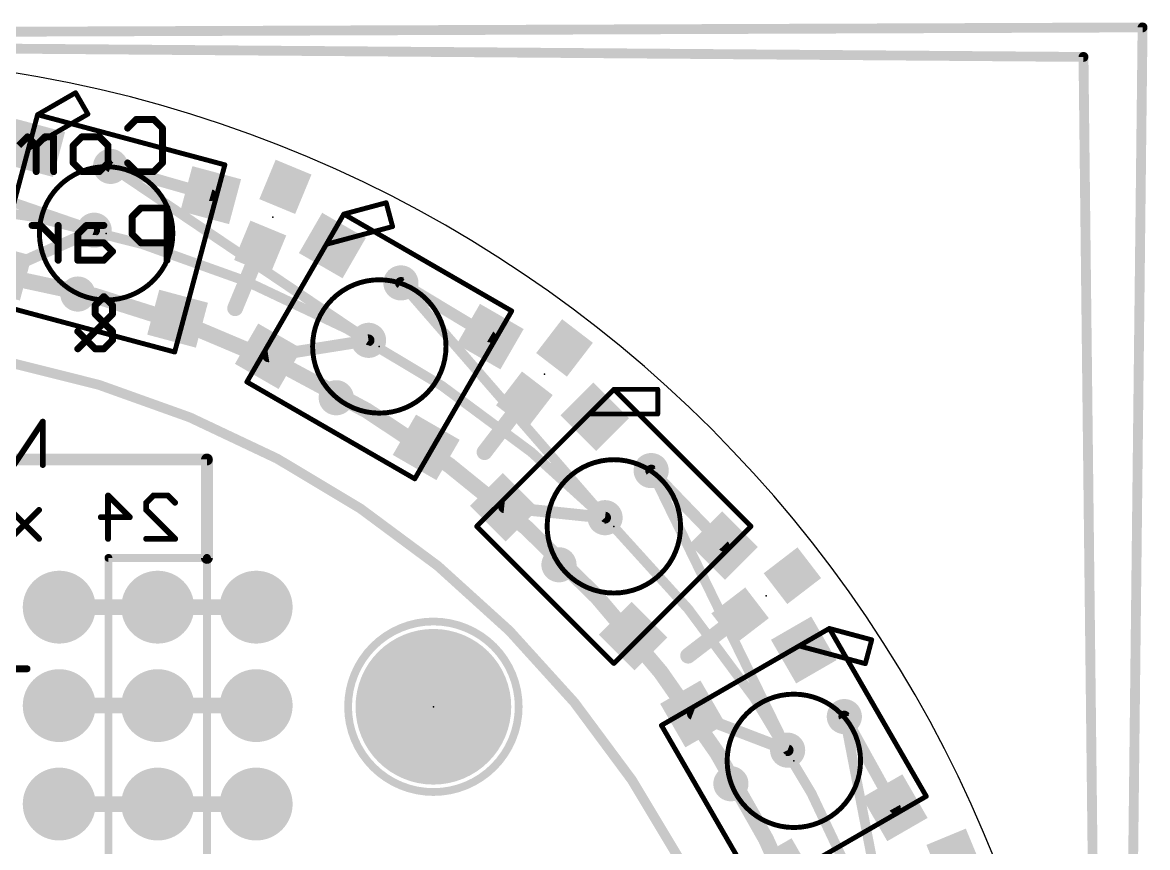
# Model space of a CAD drawing. Extents: x -33.4 to 34.4, y -34.2 to 33.7.
# Drawn here: x 5.4 to 34.42, y 12.37 to 33.66 of the extents above; entities that cross this region are included whole.
import ezdxf

# ---------------------------------------------------------------- set-up
doc = ezdxf.new("R2010")
doc.units = 0
for name, color, linetype in [('1', 12, 'CONTINUOUS'), ('16', 132, 'CONTINUOUS'), ('17', 110, 'CONTINUOUS'), ('18', 110, 'CONTINUOUS'), ('20', 53, 'CONTINUOUS'), ('21', 40, 'CONTINUOUS'), ('22', 6, 'CONTINUOUS'), ('23', 40, 'CONTINUOUS')]:
    doc.layers.add(name, color=color, linetype=linetype)

# ---------------------------------------------------------------- blocks, each defined once
blk = doc.blocks.new('RECT')
blk.add_solid([(-0.5, -0.5), (0.5, -0.5), (-0.5, 0.5), (0.5, 0.5)])
blk = doc.blocks.new('ROUNDP')
at = {"const_width": 0.5}
blk.add_lwpolyline([(0, -0.25, 1), (0, 0.25, 1), (0, -0.25)], format="xyb", dxfattribs=at)
blk = doc.blocks.new('ROUNDV')
at = {"const_width": 0.5}
blk.add_lwpolyline([(0, -0.25, 1), (0, 0.25, 1), (0, -0.25)], format="xyb", dxfattribs=at)

msp = doc.modelspace()

# ---------------------------------------------------------------- linework, layer by layer
at = {"layer": '1'}
for points, const_width in [([(32.766, 32.766), (-33.02, 33.274)], 0.254), ([(33.528, -34.036), (32.766, 32.766)], 0.254), ([(10.257, 29.2001), (7.6738, 29.9423)], 0.3048), ([(4.8631, 27.229), (7.252, 28.2956)], 0.3048), ([(11.1783, 26.9865), (11.5332, 27.8438)], 0.4064), ([(10.8867, 26.2827), (11.1783, 26.9865)], 0.4064), ([(17.4652, 25.5506), (15.162, 26.9359)], 0.3048), ([(11.7448, 25.0427), (14.3281, 25.4544)], 0.3048), ([(17.782, 23.1739), (18.3469, 23.9101)], 0.4064), ([(17.318, 22.5694), (17.782, 23.1739)], 0.4064), ([(23.4829, 20.1595), (21.6169, 22.0937)], 0.3048), ([(17.8261, 21.1495), (20.428, 20.8785)], 0.3048), ([(6.35, 18.57), (8.89, 18.57)], 0.4064), ([(8.89, 18.57), (11.43, 18.57)], 0.4064), ([(23.1739, 17.782), (23.9101, 18.3469)], 0.4064), ([(22.5694, 17.318), (23.1739, 17.782)], 0.4064), ([(8.89, 16.03), (6.35, 16.03)], 0.4064), ([(11.43, 16.03), (8.89, 16.03)], 0.4064), ([(22.6927, 15.8152), (25.1358, 14.8801)], 0.3048), ([(26.5986, 15.746), (27.9006, 13.3948)], 0.3048), ([(6.35, 13.49), (8.89, 13.49)], 0.4064), ([(8.89, 13.49), (11.43, 13.49)], 0.4064)]:
    msp.add_lwpolyline(points, dxfattribs=dict(at, const_width=const_width))
for points, const_width in [([(32.8295, 32.7667, 1), (32.7025, 32.7653)], 0.127), ([(32.7655, 32.7025, 1), (32.7665, 32.8295)], 0.127), ([(7.6949, 30.0155, 1), (7.6528, 29.869)], 0.1524), ([(29.2, 0, 0.4142), (0, 29.2)], 0.254), ([(10.236, 29.1269, 1), (10.2781, 29.2734)], 0.1524), ([(7.283, 28.226, 1), (7.2209, 28.3652)], 0.1524), ([(11.6271, 27.8049, 1), (11.4393, 27.8827)], 0.2032), ([(11.0844, 27.0253, 1), (11.2722, 26.9476)], 0.2032), ([(11.2722, 26.9476, 1), (11.0844, 27.0254)], 0.2032), ([(15.2013, 27.0012, 1), (15.1227, 26.8706)], 0.1524), ([(10.7928, 26.3215, 1), (10.9806, 26.2438)], 0.2032), ([(14.3401, 25.3791, 1), (14.3161, 25.5296)], 0.1524), ([(17.4259, 25.4853, 1), (17.5044, 25.6159)], 0.1524), ([(25.4, 0, 0.4142), (0, 25.4)], 0.254), ([(11.7328, 25.1179, 1), (11.7568, 24.9674)], 0.1524), ([(18.4275, 23.8482, 1), (18.2663, 23.9719)], 0.2032), ([(17.7014, 23.2358, 1), (17.8626, 23.1121)], 0.2032), ([(17.8626, 23.1121, 1), (17.7014, 23.2358)], 0.2032), ([(17.2374, 22.6313, 1), (17.3986, 22.5076)], 0.2032), ([(21.6718, 22.1466, 1), (21.5621, 22.0408)], 0.1524), ([(17.834, 21.2253, 1), (17.8182, 21.0737)], 0.1524), ([(20.4201, 20.8028, 1), (20.4358, 20.9543)], 0.1524), ([(23.4281, 20.1066, 1), (23.5378, 20.2125)], 0.1524), ([(6.35, 18.6716, 1), (6.35, 18.4684)], 0.2032), ([(8.89, 18.6716, 1), (8.89, 18.4684)], 0.2032), ([(8.89, 18.4684, 1), (8.89, 18.6716)], 0.2032), ([(11.43, 18.4684, 1), (11.43, 18.6716)], 0.2032), ([(23.9719, 18.2663, 1), (23.8482, 18.4275)], 0.2032), ([(23.1121, 17.8626, 1), (23.2358, 17.7014)], 0.2032), ([(23.2358, 17.7014, 1), (23.1121, 17.8626)], 0.2032), ([(22.5076, 17.3986, 1), (22.6313, 17.2374)], 0.2032), ([(6.35, 16.1316, 1), (6.35, 15.9284)], 0.2032), ([(8.89, 16.1316, 1), (8.89, 15.9284)], 0.2032), ([(8.89, 15.9284, 1), (8.89, 16.1316)], 0.2032), ([(11.43, 15.9284, 1), (11.43, 16.1316)], 0.2032), ([(22.7199, 15.8863, 1), (22.6654, 15.744)], 0.1524), ([(26.6653, 15.7829, 1), (26.532, 15.7091)], 0.1524), ([(25.1086, 14.8089, 1), (25.1631, 14.9512)], 0.1524), ([(6.35, 13.5916, 1), (6.35, 13.3884)], 0.2032), ([(8.89, 13.5916, 1), (8.89, 13.3884)], 0.2032), ([(8.89, 13.3884, 1), (8.89, 13.5916)], 0.2032), ([(11.43, 13.3884, 1), (11.43, 13.5916)], 0.2032), ([(27.8339, 13.3579, 1), (27.9672, 13.4318)], 0.1524)]:
    msp.add_lwpolyline(points, format="xyb", dxfattribs=dict(at, const_width=const_width))
at = {"layer": '16', "const_width": 0.254}
for points in [[(34.29, 33.528), (-32.512, 33.274)], [(33.528, -33.782), (34.29, 33.528)], [(-0.3371, 30.9082), (7.252, 28.2956)], [(7.6738, 29.9423), (14.3281, 25.4544)], [(15.162, 26.9359), (20.428, 20.8785)], [(21.6169, 22.0937), (25.1358, 14.8801)], [(26.5986, 15.746), (28.1305, 7.8674)]]:
    msp.add_lwpolyline(points, dxfattribs=at)
at = {"layer": '16'}
for points, const_width in [([(34.3535, 33.5273, 1), (34.2265, 33.5287)], 0.127), ([(34.2902, 33.4645, 1), (34.2898, 33.5915)], 0.127), ([(7.7094, 29.9949, 1), (7.6383, 29.8896)], 0.127), ([(7.2313, 28.2356, 1), (7.2726, 28.3556)], 0.127), ([(27.5085, 0.3, 0.4206), (-0.3001, 27.5079)], 0.4064), ([(15.2099, 26.9776, 1), (15.1141, 26.8943)], 0.127), ([(14.2926, 25.4017, 1), (14.3636, 25.507)], 0.127), ([(21.674, 22.1215, 1), (21.5599, 22.0658)], 0.127), ([(20.38, 20.8369, 1), (20.4759, 20.9202)], 0.127), ([(26.661, 15.7581, 1), (26.5363, 15.7338)], 0.127), ([(25.0788, 14.8522, 1), (25.1929, 14.9079)], 0.127)]:
    msp.add_lwpolyline(points, format="xyb", dxfattribs=dict(at, const_width=const_width))
at = {"layer": '20'}
msp.add_arc((0, 0), 32.766, 0, 90, dxfattribs=at)
at = {"layer": '21'}
for points, const_width in [([(6.7721, 31.8421), (5.7923, 31.2764)], 0.127), ([(7.0903, 31.291), (6.7721, 31.8421)], 0.127), ([(5.5594, 30.4071), (5.7923, 31.2764)], 0.127), ([(5.7923, 31.2764), (6.6616, 31.0435)], 0.127), ([(6.6616, 31.0435), (7.0903, 31.291)], 0.127), ([(5.5594, 30.4071), (6.6616, 31.0435)], 0.127), ([(6.6616, 31.0435), (10.6219, 29.9823)], 0.127), ([(4.4982, 26.4468), (5.5594, 30.4071)], 0.127), ([(10.6219, 29.9823), (9.3278, 25.1527)], 0.127), ([(14.7828, 29.0045), (13.6899, 28.7117)], 0.127), ([(14.9475, 28.3898), (14.7828, 29.0045)], 0.127), ([(13.2399, 27.9323), (13.6899, 28.7117)], 0.127), ([(13.6899, 28.7117), (14.4694, 28.2617)], 0.127), ([(14.4694, 28.2617), (14.9475, 28.3898)], 0.127), ([(13.2399, 27.9323), (14.4694, 28.2617)], 0.127), ([(14.4694, 28.2617), (18.0201, 26.2117)], 0.127), ([(11.1899, 24.3816), (13.2399, 27.9323)], 0.127), ([(9.3278, 25.1527), (4.4982, 26.4468)], 0.127), ([(18.0201, 26.2117), (15.5201, 21.8816)], 0.127), ([(15.5201, 21.8816), (11.1899, 24.3816)], 0.127), ([(20.0181, 23.5537), (20.6545, 24.19)], 0.127), ([(20.6545, 24.19), (21.2909, 23.5537)], 0.127), ([(21.7859, 24.19), (20.6545, 24.19)], 0.127), ([(21.7859, 23.5537), (21.7859, 24.19)], 0.127), ([(17.119, 20.6545), (20.0181, 23.5537)], 0.127), ([(20.0181, 23.5537), (21.2909, 23.5537)], 0.127), ([(21.2909, 23.5537), (24.19, 20.6545)], 0.127), ([(21.2909, 23.5537), (21.7859, 23.5537)], 0.127), ([(3.81, 22.38), (10.16, 22.38)], 0.3048), ([(10.16, 19.84), (10.16, 22.38)], 0.3048), ([(20.6545, 17.119), (17.119, 20.6545)], 0.127), ([(24.19, 20.6545), (20.6545, 17.119)], 0.127), ([(10.16, 19.84), (7.62, 19.84)], 0.2032), ([(7.62, 19.84), (7.62, -10.64)], 0.2032), ([(10.16, -10.64), (10.16, 19.84)], 0.2032), ([(25.4323, 17.5701), (26.2117, 18.0201)], 0.127), ([(26.2117, 18.0201), (26.6617, 17.2406)], 0.127), ([(27.3045, 17.7272), (26.2117, 18.0201)], 0.127), ([(27.1398, 17.1125), (27.3045, 17.7272)], 0.127), ([(21.8816, 15.5201), (25.4323, 17.5701)], 0.127), ([(25.4323, 17.5701), (26.6617, 17.2406)], 0.127), ([(26.6617, 17.2406), (28.7117, 13.6899)], 0.127), ([(26.6617, 17.2406), (27.1398, 17.1125)], 0.127), ([(1.5914, 16.9799), (5.5206, 16.9799)], 0.1778), ([(24.3816, 11.1899), (21.8816, 15.5201)], 0.127), ([(28.7117, 13.6899), (24.3816, 11.1899)], 0.127)]:
    msp.add_lwpolyline(points, dxfattribs=dict(at, const_width=const_width))
for points, const_width in [([(6.7996, 31.858, 1), (6.7446, 31.8262)], 0.0635), ([(6.788, 31.8146, 1), (6.7562, 31.8696)], 0.0635), ([(5.8005, 31.3071, 1), (5.7841, 31.2458)], 0.0635), ([(5.7764, 31.3039, 1), (5.8082, 31.2489)], 0.0635), ([(5.823, 31.2682, 1), (5.7616, 31.2847)], 0.0635), ([(7.0628, 31.2751, 1), (7.1178, 31.3069)], 0.0635), ([(7.1062, 31.2635, 1), (7.0744, 31.3185)], 0.0635), ([(6.6698, 31.0742, 1), (6.6534, 31.0128)], 0.0635), ([(6.6457, 31.071, 1), (6.6775, 31.016)], 0.0635), ([(6.6775, 31.016, 1), (6.6457, 31.071)], 0.0635), ([(6.6534, 31.0128, 1), (6.6698, 31.0742)], 0.0635), ([(5.5435, 30.4346, 1), (5.5752, 30.3796)], 0.0635), ([(5.59, 30.3989, 1), (5.5287, 30.4153)], 0.0635), ([(5.5287, 30.4153, 1), (5.59, 30.3989)], 0.0635), ([(7.5601, 26.4941, 1), (7.5601, 29.935, 1), (7.5601, 26.4941)], 0.127), ([(10.6526, 29.9741, 1), (10.5912, 29.9906)], 0.0635), ([(10.6137, 29.9517, 1), (10.6301, 30.013)], 0.0635), ([(14.8134, 29.0127, 1), (14.7521, 28.9963)], 0.0635), ([(14.791, 28.9738, 1), (14.7745, 29.0352)], 0.0635), ([(13.6817, 28.7424, 1), (13.6982, 28.681)], 0.0635), ([(13.7058, 28.7392, 1), (13.6741, 28.6842)], 0.0635), ([(13.7174, 28.6958, 1), (13.6624, 28.7276)], 0.0635), ([(14.9557, 28.3591, 1), (14.9392, 28.4205)], 0.0635), ([(14.4611, 28.2924, 1), (14.4776, 28.231)], 0.0635), ([(14.4852, 28.2892, 1), (14.4535, 28.2342)], 0.0635), ([(14.4535, 28.2342, 1), (14.4852, 28.2892)], 0.0635), ([(14.4776, 28.231, 1), (14.4611, 28.2924)], 0.0635), ([(14.9168, 28.3816, 1), (14.9781, 28.398)], 0.0635), ([(13.2124, 27.9481, 1), (13.2674, 27.9164)], 0.0635), ([(13.2317, 27.9629, 1), (13.2482, 27.9016)], 0.0635), ([(13.2674, 27.9164, 1), (13.2124, 27.9481)], 0.0635), ([(14.605, 23.5762, 1), (14.605, 27.0171, 1), (14.605, 23.5762)], 0.127), ([(18.0476, 26.1958, 1), (17.9926, 26.2276)], 0.0635), ([(18.0042, 26.1842, 1), (18.0359, 26.2392)], 0.0635), ([(9.2972, 25.1609, 1), (9.3585, 25.1445)], 0.0635), ([(9.3196, 25.122, 1), (9.336, 25.1834)], 0.0635), ([(11.1624, 24.3974, 1), (11.2174, 24.3657)], 0.0635), ([(11.2058, 24.4091, 1), (11.1741, 24.3541)], 0.0635), ([(20.6545, 24.2218, 1), (20.6545, 24.1583)], 0.0635), ([(20.677, 24.2125, 1), (20.6321, 24.1676)], 0.0635), ([(20.677, 24.1676, 1), (20.6321, 24.2125)], 0.0635), ([(21.8176, 24.19, 1), (21.7541, 24.19)], 0.0635), ([(21.7859, 24.1583, 1), (21.7859, 24.2218)], 0.0635), ([(20.0181, 23.5854, 1), (20.0181, 23.5219)], 0.0635), ([(19.9957, 23.5761, 1), (20.0406, 23.5312)], 0.0635), ([(20.0406, 23.5312, 1), (19.9957, 23.5761)], 0.0635), ([(21.2909, 23.5854, 1), (21.2909, 23.5219)], 0.0635), ([(21.3134, 23.5761, 1), (21.2685, 23.5312)], 0.0635), ([(21.2685, 23.5312, 1), (21.3134, 23.5761)], 0.0635), ([(21.2909, 23.5219, 1), (21.2909, 23.5854)], 0.0635), ([(21.7541, 23.5537, 1), (21.8176, 23.5537)], 0.0635), ([(21.7859, 23.5219, 1), (21.7859, 23.5854)], 0.0635), ([(10.2362, 22.38, 1), (10.0838, 22.38)], 0.1524), ([(10.16, 22.3038, 1), (10.16, 22.4562)], 0.1524), ([(20.6545, 18.9341, 1), (20.6545, 22.375, 1), (20.6545, 18.9341)], 0.127), ([(15.4926, 21.8974, 1), (15.5476, 21.8657)], 0.0635), ([(15.5042, 21.8541, 1), (15.5359, 21.9091)], 0.0635), ([(17.1414, 20.677, 1), (17.0965, 20.6321)], 0.0635), ([(17.0965, 20.677, 1), (17.1414, 20.6321)], 0.0635), ([(24.2125, 20.6321, 1), (24.1676, 20.677)], 0.0635), ([(24.1676, 20.6321, 1), (24.2125, 20.677)], 0.0635), ([(7.62, 19.8908, 1), (7.62, 19.7892)], 0.1016), ([(7.6708, 19.84, 1), (7.5692, 19.84)], 0.1016), ([(10.0838, 19.84, 1), (10.2362, 19.84)], 0.1524), ([(10.2108, 19.84, 1), (10.1092, 19.84)], 0.1016), ([(10.16, 19.7892, 1), (10.16, 19.8908)], 0.1016), ([(16, 13.8, 1), (16, 18.2, 1), (16, 13.8)], 0.2), ([(26.2392, 18.0359, 1), (26.1842, 18.0042)], 0.0635), ([(26.2199, 18.0507, 1), (26.2035, 17.9894)], 0.0635), ([(26.2276, 17.9926, 1), (26.1958, 18.0476)], 0.0635), ([(27.3352, 17.719, 1), (27.2738, 17.7355)], 0.0635), ([(27.2963, 17.6966, 1), (27.3127, 17.7579)], 0.0635), ([(25.4405, 17.6007, 1), (25.424, 17.5394)], 0.0635), ([(25.4164, 17.5976, 1), (25.4481, 17.5426)], 0.0635), ([(25.4481, 17.5426, 1), (25.4164, 17.5976)], 0.0635), ([(20.6321, 17.1414, 1), (20.677, 17.0965)], 0.0635), ([(20.6321, 17.0965, 1), (20.677, 17.1414)], 0.0635), ([(26.6892, 17.2565, 1), (26.6342, 17.2248)], 0.0635), ([(26.6699, 17.2713, 1), (26.6535, 17.21)], 0.0635), ([(26.6342, 17.2248, 1), (26.6892, 17.2565)], 0.0635), ([(26.6535, 17.21, 1), (26.6699, 17.2713)], 0.0635), ([(27.1091, 17.1207, 1), (27.1705, 17.1043)], 0.0635), ([(27.1316, 17.0819, 1), (27.148, 17.1432)], 0.0635), ([(5.5206, 16.9354, 1), (5.5206, 17.0244)], 0.0889), ([(25.2966, 12.8845, 1), (25.2966, 16.3255, 1), (25.2966, 12.8845)], 0.127), ([(21.9091, 15.5359, 1), (21.8541, 15.5042)], 0.0635), ([(21.8657, 15.5476, 1), (21.8974, 15.4926)], 0.0635), ([(28.6842, 13.6741, 1), (28.7392, 13.7058)], 0.0635), ([(28.7276, 13.6624, 1), (28.6958, 13.7174)], 0.0635)]:
    msp.add_lwpolyline(points, format="xyb", dxfattribs=dict(at, const_width=const_width))
at = {"layer": '22'}
for points, const_width in [([(8.1141, 30.9297), (8.3386, 31.1543)], 0.1778), ([(8.3386, 31.1543), (8.7877, 31.1543)], 0.1778), ([(8.7877, 31.1543), (9.0123, 30.9297)], 0.1778), ([(5.5321, 30.7051), (5.3075, 30.4806)], 0.1778), ([(5.7566, 30.4806), (5.5321, 30.7051)], 0.1778), ([(5.9812, 30.7051), (5.7566, 30.4806)], 0.1778), ([(6.2057, 30.7051), (5.9812, 30.7051)], 0.1778), ([(6.2057, 29.8069), (6.2057, 30.7051)], 0.1778), ([(6.7108, 30.4806), (6.9353, 30.7051)], 0.1778), ([(6.9353, 30.7051), (7.3845, 30.7051)], 0.1778), ([(7.3845, 30.7051), (7.609, 30.4806)], 0.1778), ([(9.0123, 30.9297), (9.0123, 30.0315)], 0.1778), ([(5.7566, 30.4806), (5.7566, 29.8069)], 0.1778), ([(6.7108, 30.0315), (6.7108, 30.4806)], 0.1778), ([(7.609, 30.4806), (7.609, 30.0315)], 0.1778), ([(6.9353, 29.8069), (6.7108, 30.0315)], 0.1778), ([(7.3845, 29.8069), (6.9353, 29.8069)], 0.1778), ([(7.609, 30.0315), (7.3845, 29.8069)], 0.1778), ([(8.3386, 29.8069), (8.1141, 30.0315)], 0.1778), ([(8.7877, 29.8069), (8.3386, 29.8069)], 0.1778), ([(9.0123, 30.0315), (8.7877, 29.8069)], 0.1778), ([(8.4556, 28.8682), (8.231, 28.6437)], 0.1778), ([(8.231, 28.6437), (8.231, 28.1946)], 0.1778), ([(9.1292, 28.8682), (8.4556, 28.8682)], 0.1778), ([(9.1292, 27.5209), (9.1292, 28.8682)], 0.1778), ([(5.8736, 28.4191), (5.649, 28.4191)], 0.1778), ([(6.3227, 27.97), (5.8736, 28.4191)], 0.1778), ([(6.3227, 27.5209), (6.3227, 28.4191)], 0.1778), ([(7.0523, 28.4191), (6.8277, 28.1946)], 0.1778), ([(7.5014, 28.4191), (7.0523, 28.4191)], 0.1778), ([(6.8277, 28.1946), (6.8277, 27.5209)], 0.1778), ([(8.231, 28.1946), (8.4556, 27.97)], 0.1778), ([(7.5014, 27.97), (6.8277, 27.97)], 0.1778), ([(7.726, 27.7455), (7.5014, 27.97)], 0.1778), ([(8.4556, 27.97), (9.1292, 27.97)], 0.1778), ([(6.8277, 27.5209), (7.5014, 27.5209)], 0.1778), ([(7.5014, 27.5209), (7.726, 27.7455)], 0.1778), ([(7.2768, 26.3577), (7.5014, 26.5823)], 0.1778), ([(7.2768, 26.1331), (7.2768, 26.3577)], 0.1778), ([(7.5014, 26.5823), (7.726, 26.3577)], 0.1778), ([(7.726, 26.3577), (7.726, 26.1331)], 0.1778), ([(7.726, 26.1331), (6.8277, 25.2349)], 0.1778), ([(7.726, 25.684), (7.2768, 26.1331)], 0.1778), ([(6.8277, 25.684), (7.2768, 25.2349)], 0.1778), ([(7.5014, 25.2349), (7.726, 25.4595)], 0.1778), ([(7.726, 25.4595), (7.726, 25.684)], 0.1778), ([(7.2768, 25.2349), (7.5014, 25.2349)], 0.1778), ([(5.9273, 23.3563), (5.1816, 22.2377)], 0.1524), ([(5.9273, 22.2377), (5.9273, 23.3563)], 0.1524), ([(7.6094, 20.3327), (7.6094, 21.4513)], 0.1524), ([(7.6094, 21.4513), (8.1687, 20.892)], 0.1524), ([(8.5924, 21.2648), (8.7788, 21.4513)], 0.1524), ([(8.7788, 21.4513), (9.1517, 21.4513)], 0.1524), ([(9.1517, 21.4513), (9.3381, 21.2648)], 0.1524), ([(8.5924, 21.0784), (8.5924, 21.2648)], 0.1524), ([(5.8299, 21.0784), (5.0842, 20.3327)], 0.1524), ([(5.8299, 20.3327), (5.0842, 21.0784)], 0.1524), ([(8.1687, 20.892), (7.423, 20.892)], 0.1524), ([(9.3381, 20.3327), (8.5924, 21.0784)], 0.1524), ([(8.5924, 20.3327), (9.3381, 20.3327)], 0.1524)]:
    msp.add_lwpolyline(points, dxfattribs=dict(at, const_width=const_width))
for points, const_width in [([(8.3386, 31.1987, 1), (8.3386, 31.1098)], 0.0889), ([(8.3701, 31.1228, 1), (8.3072, 31.1857)], 0.0889), ([(8.8192, 31.1857, 1), (8.7563, 31.1228)], 0.0889), ([(8.7877, 31.1098, 1), (8.7877, 31.1987)], 0.0889), ([(5.5635, 30.7366, 1), (5.5006, 30.6737)], 0.0889), ([(5.5635, 30.6737, 1), (5.5006, 30.7366)], 0.0889), ([(5.9812, 30.7496, 1), (5.9812, 30.6607)], 0.0889), ([(6.0126, 30.6737, 1), (5.9498, 30.7366)], 0.0889), ([(6.2502, 30.7051, 1), (6.1613, 30.7051)], 0.0889), ([(6.2057, 30.6607, 1), (6.2057, 30.7496)], 0.0889), ([(6.9353, 30.7496, 1), (6.9353, 30.6607)], 0.0889), ([(6.9668, 30.6737, 1), (6.9039, 30.7366)], 0.0889), ([(7.4159, 30.7366, 1), (7.353, 30.6737)], 0.0889), ([(7.3845, 30.6607, 1), (7.3845, 30.7496)], 0.0889), ([(8.0826, 30.9611, 1), (8.1455, 30.8983)], 0.0889), ([(9.0567, 30.9297, 1), (8.9678, 30.9297)], 0.0889), ([(8.9809, 30.8983, 1), (9.0437, 30.9611)], 0.0889), ([(5.7252, 30.512, 1), (5.7881, 30.4491)], 0.0889), ([(5.8011, 30.4806, 1), (5.7122, 30.4806)], 0.0889), ([(5.7252, 30.4491, 1), (5.7881, 30.512)], 0.0889), ([(6.7552, 30.4806, 1), (6.6663, 30.4806)], 0.0889), ([(6.6794, 30.512, 1), (6.7422, 30.4491)], 0.0889), ([(7.6535, 30.4806, 1), (7.5646, 30.4806)], 0.0889), ([(7.5776, 30.4491, 1), (7.6404, 30.512)], 0.0889), ([(6.6663, 30.0315, 1), (6.7552, 30.0315)], 0.0889), ([(6.7422, 30.0629, 1), (6.6794, 30)], 0.0889), ([(6.9353, 29.8514, 1), (6.9353, 29.7625)], 0.0889), ([(7.3845, 29.7625, 1), (7.3845, 29.8514)], 0.0889), ([(7.5646, 30.0315, 1), (7.6535, 30.0315)], 0.0889), ([(7.6404, 30, 1), (7.5776, 30.0629)], 0.0889), ([(8.1455, 30.0629, 1), (8.0826, 30)], 0.0889), ([(8.3386, 29.8514, 1), (8.3386, 29.7625)], 0.0889), ([(8.7877, 29.7625, 1), (8.7877, 29.8514)], 0.0889), ([(8.9678, 30.0315, 1), (9.0567, 30.0315)], 0.0889), ([(9.0437, 30, 1), (8.9809, 30.0629)], 0.0889), ([(5.7122, 29.8069, 1), (5.8011, 29.8069)], 0.0889), ([(6.1613, 29.8069, 1), (6.2502, 29.8069)], 0.0889), ([(6.9039, 29.7755, 1), (6.9668, 29.8383)], 0.0889), ([(7.353, 29.8383, 1), (7.4159, 29.7755)], 0.0889), ([(8.3072, 29.7755, 1), (8.3701, 29.8383)], 0.0889), ([(8.7563, 29.8383, 1), (8.8192, 29.7755)], 0.0889), ([(8.2754, 28.6437, 1), (8.1866, 28.6437)], 0.0889), ([(8.4556, 28.9127, 1), (8.4556, 28.8238)], 0.0889), ([(8.487, 28.8368, 1), (8.4241, 28.8997)], 0.0889), ([(9.1737, 28.8682, 1), (9.0848, 28.8682)], 0.0889), ([(9.1292, 28.8238, 1), (9.1292, 28.9127)], 0.0889), ([(5.649, 28.4636, 1), (5.649, 28.3747)], 0.0889), ([(5.905, 28.4506, 1), (5.8421, 28.3877)], 0.0889), ([(5.8736, 28.3747, 1), (5.8736, 28.4636)], 0.0889), ([(6.3671, 28.4191, 1), (6.2782, 28.4191)], 0.0889), ([(7.0523, 28.4636, 1), (7.0523, 28.3747)], 0.0889), ([(7.0837, 28.3877, 1), (7.0209, 28.4506)], 0.0889), ([(7.5014, 28.3747, 1), (7.5014, 28.4636)], 0.0889), ([(8.1996, 28.6751, 1), (8.2624, 28.6123)], 0.0889), ([(6.8722, 28.1946, 1), (6.7833, 28.1946)], 0.0889), ([(6.7963, 28.226, 1), (6.8592, 28.1631)], 0.0889), ([(8.2624, 28.226, 1), (8.1996, 28.1631)], 0.0889), ([(8.1866, 28.1946, 1), (8.2754, 28.1946)], 0.0889), ([(6.2912, 27.9386, 1), (6.3541, 28.0014)], 0.0889), ([(6.8277, 28.0145, 1), (6.8277, 27.9256)], 0.0889), ([(7.5328, 28.0014, 1), (7.47, 27.9386)], 0.0889), ([(7.5014, 27.9256, 1), (7.5014, 28.0145)], 0.0889), ([(8.4556, 28.0145, 1), (8.4556, 27.9256)], 0.0889), ([(8.4241, 27.9386, 1), (8.487, 28.0014)], 0.0889), ([(9.1292, 27.9256, 1), (9.1292, 28.0145)], 0.0889), ([(6.2782, 27.5209, 1), (6.3671, 27.5209)], 0.0889), ([(6.8277, 27.5654, 1), (6.8277, 27.4764)], 0.0889), ([(6.7833, 27.5209, 1), (6.8722, 27.5209)], 0.0889), ([(7.47, 27.5523, 1), (7.5328, 27.4895)], 0.0889), ([(7.5014, 27.4764, 1), (7.5014, 27.5654)], 0.0889), ([(7.6945, 27.714, 1), (7.7574, 27.7769)], 0.0889), ([(7.7574, 27.714, 1), (7.6945, 27.7769)], 0.0889), ([(9.0848, 27.5209, 1), (9.1737, 27.5209)], 0.0889), ([(7.3213, 26.3577, 1), (7.2324, 26.3577)], 0.0889), ([(7.2454, 26.3891, 1), (7.3083, 26.3263)], 0.0889), ([(7.5328, 26.6137, 1), (7.47, 26.5508)], 0.0889), ([(7.5328, 26.5508, 1), (7.47, 26.6137)], 0.0889), ([(7.7704, 26.3577, 1), (7.6815, 26.3577)], 0.0889), ([(7.6945, 26.3263, 1), (7.7574, 26.3891)], 0.0889), ([(7.3083, 26.1646, 1), (7.2454, 26.1017)], 0.0889), ([(7.2324, 26.1331, 1), (7.3213, 26.1331)], 0.0889), ([(7.6815, 26.1331, 1), (7.7704, 26.1331)], 0.0889), ([(7.7574, 26.1017, 1), (7.6945, 26.1646)], 0.0889), ([(6.8592, 25.7154, 1), (6.7963, 25.6526)], 0.0889), ([(7.7704, 25.684, 1), (7.6815, 25.684)], 0.0889), ([(7.6945, 25.6526, 1), (7.7574, 25.7154)], 0.0889), ([(7.7574, 25.428, 1), (7.6945, 25.4909)], 0.0889), ([(6.7963, 25.2663, 1), (6.8592, 25.2035)], 0.0889), ([(7.2768, 25.2794, 1), (7.2768, 25.1904)], 0.0889), ([(7.2454, 25.2035, 1), (7.3083, 25.2663)], 0.0889), ([(7.47, 25.2663, 1), (7.5328, 25.2035)], 0.0889), ([(7.5014, 25.1904, 1), (7.5014, 25.2794)], 0.0889), ([(7.6815, 25.4595, 1), (7.7704, 25.4595)], 0.0889), ([(5.9654, 23.3563, 1), (5.8892, 23.3563)], 0.0762), ([(5.959, 23.3351, 1), (5.8956, 23.3774)], 0.0762), ([(5.8892, 22.2377, 1), (5.9654, 22.2377)], 0.0762), ([(7.6475, 21.4513, 1), (7.5713, 21.4513)], 0.0762), ([(7.6364, 21.4782, 1), (7.5825, 21.4243)], 0.0762), ([(8.7788, 21.4894, 1), (8.7788, 21.4132)], 0.0762), ([(8.8058, 21.4243, 1), (8.7519, 21.4782)], 0.0762), ([(9.1786, 21.4782, 1), (9.1247, 21.4243)], 0.0762), ([(9.1517, 21.4132, 1), (9.1517, 21.4894)], 0.0762), ([(8.6305, 21.2648, 1), (8.5543, 21.2648)], 0.0762), ([(8.5655, 21.2918, 1), (8.6193, 21.2379)], 0.0762), ([(9.3112, 21.2379, 1), (9.365, 21.2918)], 0.0762), ([(5.8568, 21.0515, 1), (5.803, 21.1053)], 0.0762), ([(7.423, 20.9301, 1), (7.423, 20.8539)], 0.0762), ([(8.1418, 20.865, 1), (8.1956, 20.9189)], 0.0762), ([(8.1687, 20.8539, 1), (8.1687, 20.9301)], 0.0762), ([(8.6193, 21.1053, 1), (8.5654, 21.0515)], 0.0762), ([(8.5543, 21.0784, 1), (8.6305, 21.0784)], 0.0762), ([(5.803, 20.3058, 1), (5.8568, 20.3596)], 0.0762), ([(7.5713, 20.3327, 1), (7.6475, 20.3327)], 0.0762), ([(8.5924, 20.3708, 1), (8.5924, 20.2946)], 0.0762), ([(9.3112, 20.3058, 1), (9.365, 20.3596)], 0.0762), ([(9.3381, 20.2946, 1), (9.3381, 20.3708)], 0.0762)]:
    msp.add_lwpolyline(points, format="xyb", dxfattribs=dict(at, const_width=const_width))
at = {"layer": '23'}
for p in [(11.8585, 28.6291), (7.5601, 28.2146), (14.605, 25.2966), (18.8643, 24.5844), (20.6545, 20.6545), (24.5844, 18.8643), (16, 16), (25.2966, 14.605)]:
    msp.add_point(p, dxfattribs=at)

# ---------------------------------------------------------------- block references
at = {"layer": '1', "xscale": 1.3, "yscale": 1.2}
for p, rotation in [((5.7172, 30.4166), 165), ((10.257, 29.2001), 165), ((13.3948, 27.9006), 150), ((4.8631, 27.229), 165), ((9.4029, 26.0126), 165), ((17.4652, 25.5506), 150), ((11.7448, 25.0427), 150), ((20.1595, 23.4829), 135), ((15.8152, 22.6927), 150), ((17.8261, 21.1495), 135), ((23.4829, 20.1595), 135), ((21.1495, 17.8261), 135), ((25.5506, 17.4652), 120), ((22.6927, 15.8152), 120), ((27.9006, 13.3948), 120), ((25.0427, 11.7448), 120)]:
    msp.add_blockref('RECT', p, dxfattribs=dict(at, rotation=rotation))
at = {"layer": '1', "xscale": 1.1}
for p, rotation in [((12.1838, 29.4144), 67.5), ((11.5332, 27.8438), 67.5), ((19.3818, 25.2588), 52.5), ((18.3469, 23.9101), 52.5), ((25.2588, 19.3818), 37.5), ((23.9101, 18.3469), 37.5), ((29.4144, 12.1838), 22.5)]:
    msp.add_blockref('RECT', p, dxfattribs=dict(at, rotation=rotation))
at = {"layer": '17'}
for p, xscale, yscale in [((6.35, 18.57), 1.8796, 1.8796), ((6.35, 18.57), 1.8796, 1.8796), ((11.43, 18.57), 1.8796, 1.8796), ((11.43, 18.57), 1.8796, 1.8796), ((16, 16), 4.016, 4.016), ((16, 16), 4.016, 4.016), ((6.35, 16.03), 1.8796, 1.8796), ((6.35, 16.03), 1.8796, 1.8796), ((11.43, 16.03), 1.8796, 1.8796), ((11.43, 16.03), 1.8796, 1.8796), ((6.35, 13.49), 1.8796, 1.8796), ((6.35, 13.49), 1.8796, 1.8796), ((11.43, 13.49), 1.8796, 1.8796), ((11.43, 13.49), 1.8796, 1.8796)]:
    msp.add_blockref('ROUNDP', p, dxfattribs=dict(at, xscale=xscale, yscale=yscale))
at = {"layer": '17', "xscale": 1.8796, "yscale": 1.8796, "rotation": 180}
for p in [(8.89, 18.57), (8.89, 18.57), (8.89, 16.03), (8.89, 16.03), (8.89, 13.49), (8.89, 13.49)]:
    msp.add_blockref('ROUNDP', p, dxfattribs=at)
at = {"layer": '18', "xscale": 0.9064, "yscale": 0.9064}
for p in [(7.6738, 29.9423), (7.6738, 29.9423), (7.252, 28.2956), (7.252, 28.2956), (15.162, 26.9359), (15.162, 26.9359), (6.8298, 26.6487), (6.8298, 26.6487), (14.3281, 25.4544), (14.3281, 25.4544), (13.4943, 23.973), (13.4943, 23.973), (21.6169, 22.0937), (21.6169, 22.0937), (20.428, 20.8785), (20.428, 20.8785), (19.2392, 19.6637), (19.2392, 19.6637), (26.5986, 15.746), (26.5986, 15.746), (25.1358, 14.8801), (25.1358, 14.8801), (23.6728, 14.0139), (23.6728, 14.0139)]:
    msp.add_blockref('ROUNDV', p, dxfattribs=at)

doc.saveas('drawing.dxf')
